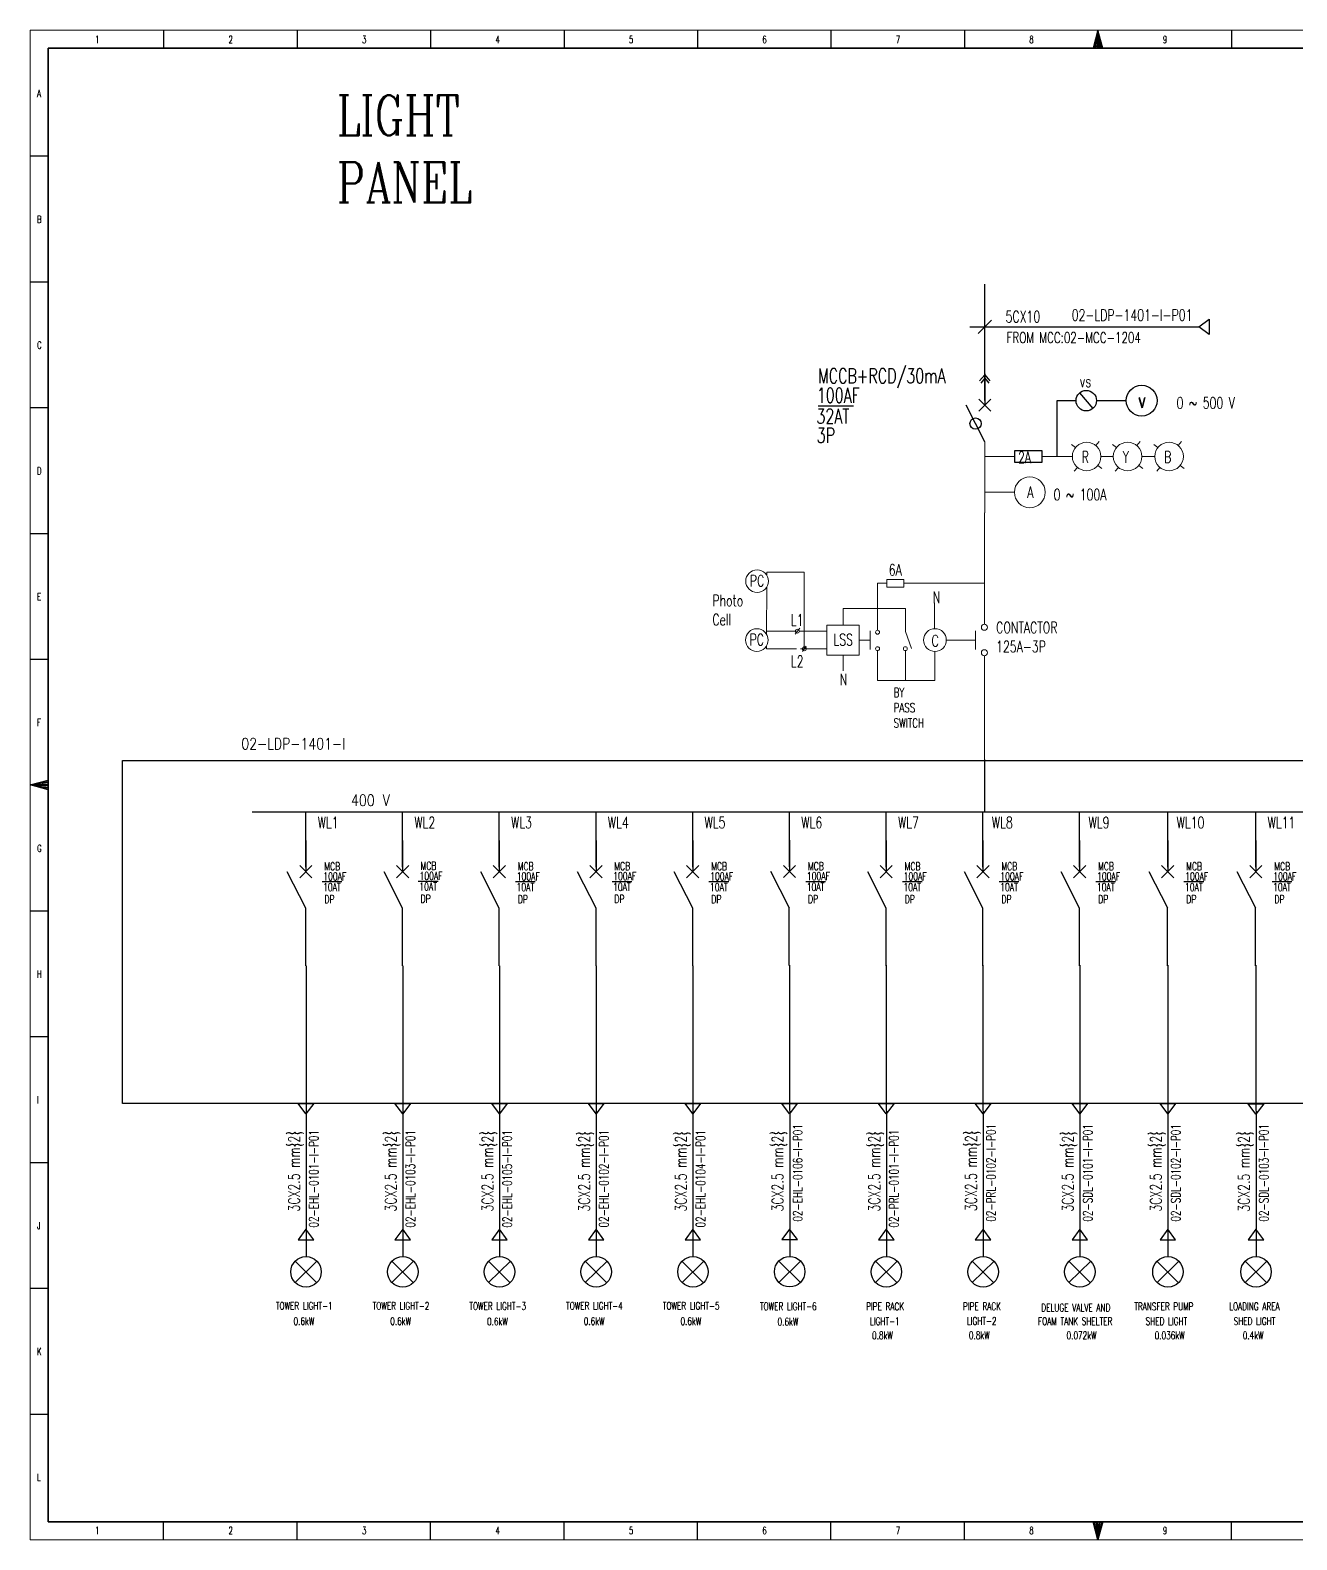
# Model space of a CAD drawing. Header units: millimetres. Extents: x -10601437 to -7750070, y 4687163 to 5113883.
# Drawn here: x -10601437 to -10243477, y 4687163 to 5113883 of the extents above; entities that cross this region are included whole.
import ezdxf
from ezdxf.enums import TextEntityAlignment as Align

# ---------------------------------------------------------------- set-up
doc = ezdxf.new("R2010")
doc.units = ezdxf.units.MM
for name, color, linetype in [('ELECTRICAL', 7, 'Continuous'), ('Label', 7, 'Continuous'), ('LGT1', 7, 'Continuous')]:
    doc.layers.add(name, color=color, linetype=linetype)
doc.styles.add('HZTXT', font='simplexs.shx', dxfattribs={"width": 0.7, "bigfont": 'hztxt.shx'})
doc.styles.add('ROMANS', font='txt.shx', dxfattribs={"width": 0.85})
doc.styles.get("Standard").update_dxf_attribs({"font": 'romanc.SHX', "width": 0.75, "bigfont": 'hztxt.shx'})
doc.styles.add('TEG BORDER', font='txt_qlt.shx', dxfattribs={"width": 0.7, "bigfont": 'hztxt.shx'})

# ---------------------------------------------------------------- blocks, each defined once
blk = doc.blocks.new('TEG BORDER A2')
for p, q in [((37.12, 420), (37.12, 415)), ((74.25, 420), (74.25, 415)), ((111.38, 420), (111.38, 415)), ((148.5, 420), (148.5, 415)), ((185.63, 420), (185.63, 415)), ((222.75, 420), (222.75, 415)), ((259.88, 420), (259.88, 415)), ((297, 420), (297, 415)), ((334.12, 420), (334.12, 415)), ((0, 385), (5, 385)), ((0, 350), (5, 350)), ((0, 315), (5, 315)), ((0, 280), (5, 280)), ((0, 245), (5, 245)), ((5, 210), (0, 210)), ((1.25, 210), (3.75, 210)), ((0, 175), (5, 175)), ((0, 140), (5, 140)), ((0, 105), (5, 105)), ((0, 70), (5, 70)), ((0, 35), (5, 35)), ((37.12, 0), (37.12, 5)), ((74.25, 0), (74.25, 5)), ((111.38, 0), (111.38, 5)), ((148.5, 0), (148.5, 5)), ((185.63, 0), (185.63, 5)), ((222.75, 0), (222.75, 5)), ((259.88, 0), (259.88, 5)), ((297, 0), (297, 5)), ((334.12, 0), (334.12, 5))]:
    blk.add_line(p, q)
at = {"linetype": 'Continuous'}
for p, q in [((489, 415), (5, 415)), ((5, 415), (5, 5)), ((5, 5), (489, 5))]:
    blk.add_line(p, q, dxfattribs=at)
at = {"color": 5, "lineweight": 15}
blk.add_lwpolyline([(0, 420), (594, 420), (594, 0), (0, 0)], close=True, dxfattribs=at)
for points in [[(297, 420), (295.66, 415), (298.34, 415), (297, 420), (296, 415), (296.33, 415), (297, 420), (296.67, 415), (297.33, 415), (297, 420), (297.67, 415), (298, 415), (297, 420)], [(0, 210), (5, 211.34), (5, 208.66), (0, 210), (5, 211), (5, 210.67), (0, 210), (5, 210.33), (5, 209.67), (0, 210), (5, 209.33), (5, 209), (0, 210)], [(297, 0), (295.66, 5), (298.34, 5), (297, 0), (296, 5), (296.33, 5), (297, 0), (296.67, 5), (297.33, 5), (297, 0), (297.67, 5), (298, 5), (297, 0)]]:
    blk.add_lwpolyline(points)
blk.add_lwpolyline([(5, 415), (589, 415), (589, 5), (5, 5)], close=True)
at = {"char_height": 2, "width": 2, "style": 'TEG BORDER'}
for s, insert, attachment_point in [('1', (18.05, 418.41), 1), ('2', (55.17, 418.41), 1), ('3', (92.3, 418.41), 1), ('4', (129.42, 418.41), 1), ('5', (166.55, 418.41), 1), ('6', (203.67, 418.41), 1), ('7', (240.8, 418.41), 1), ('8', (277.92, 418.41), 1), ('9', (315.05, 418.41), 1), ('A', (1.91, 403.39), 1), ('B', (1.91, 368.39), 1), ('C', (1.91, 333.39), 1), ('D', (1.91, 298.39), 1), ('E', (1.91, 263.39), 1), ('F', (1.91, 228.39), 1), ('G', (1.91, 193.39), 1), ('H', (1.91, 158.39), 1), ('I', (1.91, 123.39), 1), ('J', (1.91, 88.39), 1), ('K', (1.91, 53.39), 1), ('L', (1.91, 18.39), 1), ('1', (18.05, 1.59), 7), ('2', (55.17, 1.59), 7), ('3', (92.3, 1.59), 7), ('4', (129.42, 1.59), 7), ('5', (166.55, 1.59), 7), ('6', (203.67, 1.59), 7), ('7', (240.8, 1.59), 7), ('8', (277.92, 1.59), 7), ('9', (315.05, 1.59), 7)]:
    blk.add_mtext(s, dxfattribs=dict(at, insert=insert, attachment_point=attachment_point))
blk = doc.blocks.new('cb')
at = {"color": 7, "linetype": 'Continuous'}
for p, q in [((1409.02, -2241.93), (1413.02, -2245.93)), ((1413.02, -2241.93), (1409.02, -2245.93)), ((1411.02, -2255.93), (1404.95, -2243.93))]:
    blk.add_line(p, q, dxfattribs=at)

msp = doc.modelspace()

# ---------------------------------------------------------------- linework, layer by layer
at = {"color": 7, "lineweight": -3}
for p, q in [((-10331665, 5009176), (-10331665, 5042124)), ((-10331665, 5016723), (-10331665, 5007896)), ((-10331748, 4907711), (-10331748, 4892955)), ((-10523540, 4877299), (-10523540, 4892955)), ((-10496204, 4877299), (-10496204, 4892955)), ((-10468868, 4877299), (-10468868, 4892955)), ((-10441532, 4877299), (-10441532, 4892955)), ((-10414196, 4877299), (-10414196, 4892955)), ((-10386860, 4877347), (-10386860, 4893003)), ((-10359524, 4877299), (-10359524, 4892955)), ((-10332188, 4877299), (-10332188, 4892955)), ((-10304852, 4877299), (-10304852, 4892955)), ((-10279957, 4877299), (-10279957, 4892955)), ((-10255062, 4877299), (-10255062, 4892955)), ((-10523540, 4884845), (-10523540, 4876019)), ((-10496204, 4884845), (-10496204, 4876019)), ((-10468868, 4884845), (-10468868, 4876019)), ((-10441532, 4884845), (-10441532, 4876019)), ((-10414196, 4884845), (-10414196, 4876019)), ((-10386860, 4884893), (-10386860, 4876067)), ((-10359524, 4884845), (-10359524, 4876019)), ((-10332188, 4884845), (-10332188, 4876019)), ((-10304852, 4884845), (-10304852, 4876019)), ((-10279957, 4884845), (-10279957, 4876019)), ((-10255062, 4884845), (-10255062, 4876019)), ((-10523480, 4849448), (-10523480, 4767207)), ((-10496144, 4849448), (-10496144, 4767207)), ((-10468808, 4849448), (-10468808, 4767207)), ((-10441472, 4849448), (-10441472, 4767207)), ((-10414136, 4849448), (-10414136, 4767207)), ((-10386850, 4849601), (-10386800, 4767256)), ((-10359514, 4849552), (-10359464, 4767207)), ((-10332178, 4849552), (-10332128, 4767207)), ((-10304842, 4849552), (-10304792, 4767207)), ((-10279947, 4849552), (-10279897, 4767207)), ((-10255052, 4849552), (-10255002, 4767207)), ((-10526587, 4765884), (-10520458, 4759828)), ((-10526568, 4759894), (-10520406, 4765917)), ((-10499251, 4765884), (-10493122, 4759828)), ((-10499232, 4759894), (-10493070, 4765917)), ((-10471914, 4765884), (-10465785, 4759828)), ((-10471896, 4759894), (-10465734, 4765917)), ((-10444578, 4765884), (-10438449, 4759828)), ((-10444560, 4759894), (-10438397, 4765917)), ((-10417242, 4765884), (-10411113, 4759828)), ((-10417224, 4759894), (-10411061, 4765917)), ((-10389906, 4765933), (-10383777, 4759876)), ((-10389888, 4759942), (-10383725, 4765965)), ((-10362570, 4765884), (-10356441, 4759828)), ((-10362552, 4759894), (-10356389, 4765917)), ((-10335234, 4765884), (-10329105, 4759828)), ((-10335216, 4759894), (-10329053, 4765917)), ((-10307898, 4765884), (-10301769, 4759828)), ((-10307880, 4759894), (-10301717, 4765917)), ((-10283003, 4765884), (-10276874, 4759828)), ((-10282985, 4759894), (-10276822, 4765917)), ((-10258108, 4765884), (-10251979, 4759828)), ((-10258090, 4759894), (-10251927, 4765917))]:
    msp.add_line(p, q, dxfattribs=at)
at = {"linetype": 'ByBlock', "lineweight": -3}
for p, q in [((-10329771, 5031927), (-10333559, 5028140)), ((-10335897, 5030033), (-10271197, 5030033)), ((-10331665, 5016508), (-10333120, 5014785)), ((-10331665, 5015522), (-10332821, 5014110)), ((-10331665, 5016508), (-10330210, 5014785)), ((-10331665, 5015522), (-10330509, 5014110)), ((-10538701, 4892955), (-10165217, 4892955))]:
    msp.add_line(p, q, dxfattribs=at)
at = {"lineweight": -3}
for p, q in [((-10378781, 5007700), (-10368790, 5007700)), ((-10518946, 4873228), (-10513369, 4873228)), ((-10491751, 4873368), (-10486173, 4873368)), ((-10464274, 4873228), (-10458696, 4873228)), ((-10437001, 4873290), (-10431423, 4873290)), ((-10409602, 4873228), (-10404024, 4873228)), ((-10382266, 4873276), (-10376688, 4873276)), ((-10354930, 4873228), (-10349352, 4873228)), ((-10327594, 4873228), (-10322016, 4873228)), ((-10300258, 4873228), (-10294680, 4873228)), ((-10275363, 4873228), (-10269785, 4873228)), ((-10250468, 4873228), (-10244890, 4873228)), ((-10523540, 4849448), (-10523540, 4865678)), ((-10496204, 4849448), (-10496204, 4865678)), ((-10468868, 4849448), (-10468868, 4865678)), ((-10441532, 4849448), (-10441532, 4865678)), ((-10414196, 4849448), (-10414196, 4865678)), ((-10386911, 4849496), (-10386911, 4865757)), ((-10359575, 4849448), (-10359575, 4865708)), ((-10332238, 4849448), (-10332238, 4865708)), ((-10304902, 4849448), (-10304902, 4865708)), ((-10280008, 4849448), (-10280008, 4865708)), ((-10255113, 4849448), (-10255113, 4865708))]:
    msp.add_line(p, q, dxfattribs=at)
at = {"linetype": 'ByBlock', "lineweight": 13}
for p, q in [((-10331675, 4977502), (-10331675, 4997587)), ((-10331675, 4983251), (-10323276, 4983251)), ((-10331748, 4945982), (-10331748, 4977502)), ((-10345842, 4944702), (-10345843, 4952043)), ((-10354103, 4943936), (-10352387, 4939151)), ((-10371706, 4937268), (-10371706, 4932752)), ((-10331748, 4937026), (-10331748, 4907871))]:
    msp.add_line(p, q, dxfattribs=at)
at = {"lineweight": 13}
for p, q in [((-10300275, 4996476), (-10299335, 4997600)), ((-10288702, 4996476), (-10287761, 4997600)), ((-10276981, 4996476), (-10276040, 4997600)), ((-10331675, 4993380), (-10323187, 4993380)), ((-10315575, 4993380), (-10306905, 4993380)), ((-10306009, 4995917), (-10307135, 4996815)), ((-10294435, 4995917), (-10295561, 4996815)), ((-10282714, 4995917), (-10283840, 4996815)), ((-10306368, 4989198), (-10305459, 4990284)), ((-10298568, 4989984), (-10299695, 4990882)), ((-10294794, 4989198), (-10293886, 4990284)), ((-10286994, 4989984), (-10288121, 4990882)), ((-10283074, 4989198), (-10282165, 4990284)), ((-10275274, 4989984), (-10276401, 4990882)), ((-10393274, 4960644), (-10382666, 4960644)), ((-10382666, 4938992), (-10382666, 4960644)), ((-10393290, 4956447), (-10393336, 4943587)), ((-10361967, 4957562), (-10361967, 4944246)), ((-10331748, 4957562), (-10354500, 4957562)), ((-10371706, 4950422), (-10354103, 4950422)), ((-10354103, 4950422), (-10354103, 4943936)), ((-10385271, 4943182), (-10383953, 4944809)), ((-10384047, 4944010), (-10376262, 4944010)), ((-10334274, 4941501), (-10342526, 4941501)), ((-10334274, 4941501), (-10334274, 4944134)), ((-10334274, 4941501), (-10334274, 4938868)), ((-10376262, 4938992), (-10383749, 4938992)), ((-10383204, 4938213), (-10382129, 4939771)), ((-10361967, 4938504), (-10361967, 4930099)), ((-10354103, 4938505), (-10354103, 4930099)), ((-10345728, 4938298), (-10345728, 4930099)), ((-10361967, 4930099), (-10345728, 4930099))]:
    msp.add_line(p, q, dxfattribs=at)
at = {"linetype": 'ByBlock', "lineweight": 5}
for p, q in [((-10298830, 4993380), (-10295331, 4993380)), ((-10287256, 4993380), (-10283611, 4993380))]:
    msp.add_line(p, q, dxfattribs=at)
at = {"lineweight": 5}
for p, q in [((-10393274, 4960644), (-10393278, 4959803)), ((-10359380, 4957562), (-10361967, 4957562)), ((-10371706, 4945734), (-10371706, 4950422)), ((-10367150, 4941501), (-10364041, 4941501)), ((-10364041, 4941501), (-10364041, 4944134)), ((-10364041, 4941501), (-10364041, 4938868))]:
    msp.add_line(p, q, dxfattribs=at)
at = {"linetype": 'ByBlock', "lineweight": -3}
msp.add_lwpolyline([(-10268262, 5032224), (-10268262, 5027843), (-10271197, 5030033), (-10268262, 5032224)], dxfattribs=at)
at = {"lineweight": 13}
for points in [[(-10354500, 4958657), (-10354500, 4956467), (-10359380, 4956467), (-10359380, 4958657)], [(-10376262, 4945734), (-10367150, 4945734), (-10367150, 4937268), (-10376262, 4937268)]]:
    msp.add_lwpolyline(points, close=True, dxfattribs=at)
for points in [[(-10393336, 4943164), (-10393336, 4944010), (-10385155, 4944010)], [(-10384856, 4938992), (-10393336, 4938992), (-10393336, 4939838)]]:
    msp.add_lwpolyline(points, dxfattribs=at)
msp.add_lwpolyline([(-10575324, 4907406), (-10117494, 4907406), (-10117494, 4810477), (-10575324, 4810477)], close=True)
at = {"lineweight": -3}
msp.add_circle((-10334276, 5002689), 1590, dxfattribs=at)
at = {"lineweight": 13}
for centre, radius in [((-10302867, 4993380), 4038), ((-10291294, 4993380), 4038), ((-10279573, 4993380), 4038), ((-10396011, 4958135), 3203), ((-10331748, 4945118), 863), ((-10396073, 4941501), 3203), ((-10384601, 4944010), 554), ((-10361967, 4943692), 554), ((-10345728, 4941501), 3203), ((-10382638, 4939033), 554), ((-10361967, 4939057), 554), ((-10354118, 4939059), 554), ((-10331748, 4937890), 863)]:
    msp.add_circle(centre, radius, dxfattribs=at)
at = {"linetype": 'ByBlock', "lineweight": 13}
msp.add_circle((-10318918, 4983251), 4358, dxfattribs=at)
at = {"color": 7, "lineweight": -3}
for centre in [(-10523480, 4762898), (-10496144, 4762898), (-10468808, 4762898), (-10441472, 4762898), (-10414136, 4762898), (-10386800, 4762947), (-10359464, 4762898), (-10332128, 4762898), (-10304792, 4762898), (-10279897, 4762898), (-10255002, 4762898)]:
    msp.add_circle(centre, 4309, dxfattribs=at)
at = {"layer": 'ELECTRICAL', "lineweight": -3}
for points in [[(-10525688, 4810477), (-10521307, 4810477), (-10523497, 4807542), (-10525688, 4810477)], [(-10498352, 4810477), (-10493971, 4810477), (-10496161, 4807542), (-10498352, 4810477)], [(-10471016, 4810477), (-10466635, 4810477), (-10468825, 4807542), (-10471016, 4810477)], [(-10443679, 4810477), (-10439299, 4810477), (-10441489, 4807542), (-10443679, 4810477)], [(-10416343, 4810477), (-10411963, 4810477), (-10414153, 4807542), (-10416343, 4810477)], [(-10389042, 4810479), (-10384661, 4810479), (-10386851, 4807544), (-10389042, 4810479)], [(-10361682, 4810477), (-10357302, 4810477), (-10359492, 4807542), (-10361682, 4810477)], [(-10334345, 4810477), (-10329964, 4810477), (-10332154, 4807542), (-10334345, 4810477)], [(-10307009, 4810477), (-10302628, 4810477), (-10304818, 4807542), (-10307009, 4810477)], [(-10282114, 4810477), (-10277733, 4810477), (-10279923, 4807542), (-10282114, 4810477)], [(-10257219, 4810427), (-10252838, 4810427), (-10255028, 4807492), (-10257219, 4810427)], [(-10525688, 4771992), (-10521308, 4771992), (-10523498, 4774927), (-10525688, 4771992)], [(-10498352, 4771992), (-10493972, 4771992), (-10496162, 4774927), (-10498352, 4771992)], [(-10471016, 4771992), (-10466635, 4771992), (-10468826, 4774927), (-10471016, 4771992)], [(-10443680, 4771992), (-10439299, 4771992), (-10441490, 4774927), (-10443680, 4771992)], [(-10416344, 4771992), (-10411963, 4771992), (-10414154, 4774927), (-10416344, 4771992)], [(-10389008, 4772040), (-10384627, 4772040), (-10386818, 4774976), (-10389008, 4772040)], [(-10361672, 4771992), (-10357291, 4771992), (-10359482, 4774927), (-10361672, 4771992)], [(-10334336, 4771992), (-10329955, 4771992), (-10332146, 4774927), (-10334336, 4771992)], [(-10307000, 4771992), (-10302619, 4771992), (-10304809, 4774927), (-10307000, 4771992)], [(-10282105, 4771992), (-10277724, 4771992), (-10279915, 4774927), (-10282105, 4771992)], [(-10257210, 4771992), (-10252829, 4771992), (-10255020, 4774927), (-10257210, 4771992)]]:
    msp.add_lwpolyline(points, dxfattribs=at)
at = {"layer": 'LGT1', "color": 7, "lineweight": -3}
for p, q in [((-10304875, 5011360), (-10301086, 5006979)), ((-10311240, 4993380), (-10311240, 5009170)), ((-10311240, 5009170), (-10305877, 5009170)), ((-10300084, 5009170), (-10291685, 5009170))]:
    msp.add_line(p, q, dxfattribs=at)
msp.add_lwpolyline([(-10315575, 4995088), (-10315575, 4991672), (-10323187, 4991672), (-10323187, 4995088)], close=True, dxfattribs=at)
for centre, radius in [((-10302981, 5009170), 2896), ((-10287327, 5009170), 4358)]:
    msp.add_circle(centre, radius, dxfattribs=at)

# ---------------------------------------------------------------- block references
at = {"xscale": 1016.000512394567, "yscale": 1016.000512394567, "zscale": 1016.000512394567}
msp.add_blockref('TEG BORDER A2', (-10601437, 4687163), dxfattribs=at)
at = {"lineweight": -3, "xscale": 861.7341912, "yscale": 861.7341912, "zscale": 861.7341912}
for p in [(-11547585, 6941568), (-11739461, 6809690), (-11712124, 6809690), (-11684788, 6809690), (-11657452, 6809690), (-11630116, 6809690), (-11602780, 6809738), (-11575444, 6809690), (-11548108, 6809690), (-11520772, 6809690), (-11495877, 6809690), (-11470982, 6809690)]:
    msp.add_blockref('cb', p, dxfattribs=at)

# ---------------------------------------------------------------- texts
at = {"linetype": 'ByBlock', "lineweight": -3, "style": 'HZTXT', "width": 0.7}
msp.add_text('02-LDP-1401-I-P01', height=3231.5, dxfattribs=at).set_placement((-10307092, 5031731))
at = {"lineweight": -3, "style": 'ROMANS', "width": 0.8}
for s, p in [('02-LDP-1401-I', (-10541757, 4910562)), ('400 V', (-10510741, 4894605))]:
    msp.add_text(s, height=3231.5, dxfattribs=at).set_placement(p)
at = {"color": 7, "lineweight": -3, "style": 'HZTXT', "width": 0.7}
for s, height, p in [('TOWER LIGHT-1 ', 2154.34, (-10532001, 4752221)), ('TOWER LIGHT-2 ', 2154.34, (-10504665, 4752221)), ('TOWER LIGHT-3 ', 2154.34, (-10477330, 4752139)), ('TOWER LIGHT-4 ', 2154.34, (-10449993, 4752221)), ('TOWER LIGHT-5 ', 2154.34, (-10422657, 4752221)), ('TOWER LIGHT-6 ', 2154.34, (-10395207, 4752074)), ('PIPE RACK  ', 2154.34, (-10365195, 4752049)), ('PIPE RACK  ', 2154.34, (-10337817, 4752092)), ('DELUGE VALVE AND ', 2154.34, (-10315681, 4751716)), ('TRANSFER PUMP ', 2154.34, (-10289419, 4752049)), ('LOADING AREA ', 2154.34, (-10262595, 4752057)), ('0.6kW', 2154.3, (-10527001, 4747880)), ('0.6kW', 2154.3, (-10499665, 4747880)), ('0.6kW', 2154.3, (-10472330, 4747797)), ('0.6kW', 2154.3, (-10444993, 4747880)), ('0.6kW', 2154.3, (-10417657, 4747880)), ('0.6kW', 2154.3, (-10390207, 4747732)), ('LIGHT-1', 2154.3, (-10364128, 4747881)), ('LIGHT-2', 2154.3, (-10336750, 4747923)), ('FOAM TANK SHELTER', 2154.34, (-10316603, 4747881)), ('SHED LIGHT', 2154.3, (-10286209, 4747881)), ('SHED LIGHT', 2154.3, (-10261322, 4747888)), ('0.8kW', 2154.3, (-10363514, 4743862)), ('0.8kW', 2154.3, (-10336136, 4743904)), ('0.072kW', 2154.3, (-10308532, 4743862)), ('0.036kW', 2154.3, (-10283637, 4743862)), ('0.4kW', 2154.3, (-10258750, 4743869))]:
    msp.add_text(s, height=height, dxfattribs=at).set_placement(p)
at = {"lineweight": 5}
note = msp.add_mtext_dynamic_manual_height_columns('LIGHT ', width=261.03, gutter_width=56736, heights=[7.73, 0], dxfattribs=dict(at, insert=(-10571755, 5095529), char_height=11388.61, attachment_point=1))
for column, words in zip(note.columns.linked_columns, ['PANEL']):
    column.text = words
at = {"layer": 'ELECTRICAL', "linetype": 'Continuous', "style": 'HZTXT', "width": 0.7}
msp.add_text('FROM MCC:02-MCC-1204', height=3048, dxfattribs=at).set_placement((-10325487, 5026996), align=Align.MIDDLE_LEFT)
at = {"layer": 'Label', "color": 7, "lineweight": -3, "style": 'HZTXT', "width": 0.7}
msp.add_text('100AF', height=4201, dxfattribs=at).set_placement((-10379123, 5008592))
at = {"layer": 'LGT1', "color": 7, "lineweight": -3, "style": 'HZTXT', "width": 0.7}
for s, height, p in [('5CX10', 3231.5, (-10325777, 5031297)), ('MCCB+RCD/30mA', 4200.95, (-10378786, 5014092)), ('32AT', 4201, (-10379238, 5002686)), ('3P', 4201, (-10379152, 4997276)), ('WL1', 3231.5, (-10520199, 4888295)), ('WL2', 3231.5, (-10492863, 4888295)), ('WL3', 3231.5, (-10465527, 4888295)), ('WL4', 3231.5, (-10438191, 4888295)), ('WL5', 3231.5, (-10410855, 4888295)), ('WL6', 3231.5, (-10383519, 4888295)), ('WL7', 3231.5, (-10356183, 4888295)), ('WL8', 3231.5, (-10329667, 4888295)), ('WL9', 3231.5, (-10302331, 4888295)), ('WL10', 3231.5, (-10277436, 4888295)), ('WL11', 3231.5, (-10251721, 4888295)), ('MCB', 2262.1, (-10518320, 4876413)), ('MCB', 2262.1, (-10491125, 4876553)), ('MCB', 2262.1, (-10463648, 4876413)), ('MCB', 2262.1, (-10436375, 4876475)), ('MCB', 2262.1, (-10408976, 4876413)), ('MCB', 2262.1, (-10381640, 4876461)), ('MCB', 2262.1, (-10354304, 4876413)), ('MCB', 2262.1, (-10326968, 4876413)), ('MCB', 2262.1, (-10299632, 4876413)), ('MCB', 2262.1, (-10274737, 4876413)), ('MCB', 2262.1, (-10249842, 4876413)), ('100AF', 2262.1, (-10518615, 4873567)), ('100AF', 2262.1, (-10491420, 4873708)), ('100AF', 2262.1, (-10463943, 4873567)), ('100AF', 2262.1, (-10436670, 4873630)), ('100AF', 2262.1, (-10409271, 4873567)), ('100AF', 2262.1, (-10381935, 4873616)), ('100AF', 2262.1, (-10354599, 4873567)), ('100AF', 2262.1, (-10327263, 4873567)), ('100AF', 2262.1, (-10299927, 4873567)), ('100AF', 2262.1, (-10275032, 4873567)), ('100AF', 2262.1, (-10250137, 4873567)), ('10AT', 2262.1, (-10518664, 4870536)), ('DP', 2262.1, (-10518290, 4867113)), ('10AT', 2262.1, (-10491469, 4870677)), ('DP', 2262.1, (-10491094, 4867254)), ('10AT', 2262.1, (-10463992, 4870536)), ('DP', 2262.1, (-10463618, 4867113)), ('10AT', 2262.1, (-10436719, 4870599)), ('DP', 2262.1, (-10436344, 4867176)), ('10AT', 2262.1, (-10409320, 4870536)), ('DP', 2262.1, (-10408946, 4867113)), ('DP', 2262.1, (-10408937, 4867113)), ('10AT', 2262.1, (-10381984, 4870584)), ('DP', 2262.1, (-10381609, 4867162)), ('10AT', 2262.1, (-10354648, 4870536)), ('DP', 2262.1, (-10354273, 4867113)), ('10AT', 2262.1, (-10327312, 4870536)), ('DP', 2262.1, (-10326937, 4867113)), ('10AT', 2262.1, (-10299975, 4870536)), ('DP', 2262.1, (-10299601, 4867113)), ('10AT', 2262.1, (-10275081, 4870536)), ('DP', 2262.1, (-10274706, 4867113)), ('10AT', 2262.1, (-10250186, 4870536)), ('DP', 2262.1, (-10249812, 4867113))]:
    msp.add_text(s, height=height, dxfattribs=at).set_placement(p)
for s, height, p in [('3CX2.5 mm{2}', 3231.5, (-10525252, 4779963)), ('02-EHL-0101-I-P01', 2617.52, (-10519999, 4775425)), ('3CX2.5 mm{2}', 3231.5, (-10497915, 4779963)), ('02-EHL-0103-I-P01', 2617.52, (-10492663, 4775425)), ('3CX2.5 mm{2}', 3231.5, (-10470579, 4779963)), ('02-EHL-0105-I-P01', 2617.52, (-10465309, 4775401)), ('3CX2.5 mm{2}', 3231.5, (-10443260, 4779940)), ('02-EHL-0102-I-P01', 2617.52, (-10438008, 4775449)), ('3CX2.5 mm{2}', 3231.5, (-10415924, 4779940)), ('02-EHL-0104-I-P01', 2617.52, (-10410672, 4775449)), ('3CX2.5 mm{2}', 3231.5, (-10388596, 4779978)), ('02-EHL-0106-I-P01', 2617.52, (-10383229, 4777101)), ('3CX2.5 mm{2}', 3231.5, (-10361260, 4779945)), ('02-PRL-0101-I-P01', 2617.52, (-10356028, 4775426)), ('3CX2.5 mm{2}', 3231.5, (-10333924, 4780081)), ('02-PRL-0102-I-P01', 2617.52, (-10328585, 4777078)), ('3CX2.5 mm{2}', 3231.5, (-10306590, 4779940)), ('02-SDL-0101-I-P01', 2617.52, (-10301262, 4777096)), ('3CX2.5 mm{2}', 3231.5, (-10281695, 4779940)), ('02-SDL-0102-I-P01', 2617.52, (-10276367, 4777096)), ('3CX2.5 mm{2}', 3231.5, (-10256800, 4779890)), ('02-SDL-0103-I-P01', 2617.52, (-10251485, 4777114))]:
    msp.add_text(s, height=height, rotation=90, dxfattribs=at).set_placement(p)
at = {"layer": 'LGT1', "color": 7, "lineweight": -3, "attachment_point": 1, "style": 'HZTXT'}
for s, width, insert, char_height in [('vs', 0.966, (-10304800, 5016239), 3231.5), ('v', 39.62, (-10288266, 5011522), 4386), ('0 ~ 500 V', 31558.4, (-10277450, 5010157), 3231.5), ('2A', 39.62, (-10322271, 4994757), 3231.5), ('R', 39.62, (-10304256, 4994868), 3232), ('Y', 39.62, (-10292682, 4994868), 3232), ('B', 39.62, (-10280962, 4994868), 3232), ('A', 2.8, (-10319640, 4984917), 3232), ('0 ~ 100A', 27969.98, (-10312205, 4984233), 3231.5), ('6A', 39.62, (-10358793, 4962949), 3231.5), ('PC', 6.75, (-10398058, 4959867), 3231.5), ('Photo Cell', 14.99, (-10408647, 4954275), 3231.5), ('N', 2.59, (-10346390, 4955192), 3232), ('L1', 6.75, (-10386473, 4948792), 3231.5), ('CONTACTOR\\P125A-3P', 39.62, (-10328459, 4946644), 3231.5), ('PC', 6.75, (-10398120, 4943233), 3231.5), ('LSS', 6.75, (-10374436, 4943233), 3231.5), ('C', 39.62, (-10346690, 4942910), 3232), ('L2', 6.75, (-10386473, 4937097), 3231.5), ('N', 2.59, (-10372678, 4931985), 3232), ('BY PASS\\PSWITCH', 39.62, (-10357425, 4927963), 2585.2)]:
    msp.add_mtext_dynamic_manual_height_columns(s, width=width, gutter_width=12.5, heights=[0], dxfattribs=dict(at, insert=insert, char_height=char_height))

doc.saveas('drawing.dxf')
